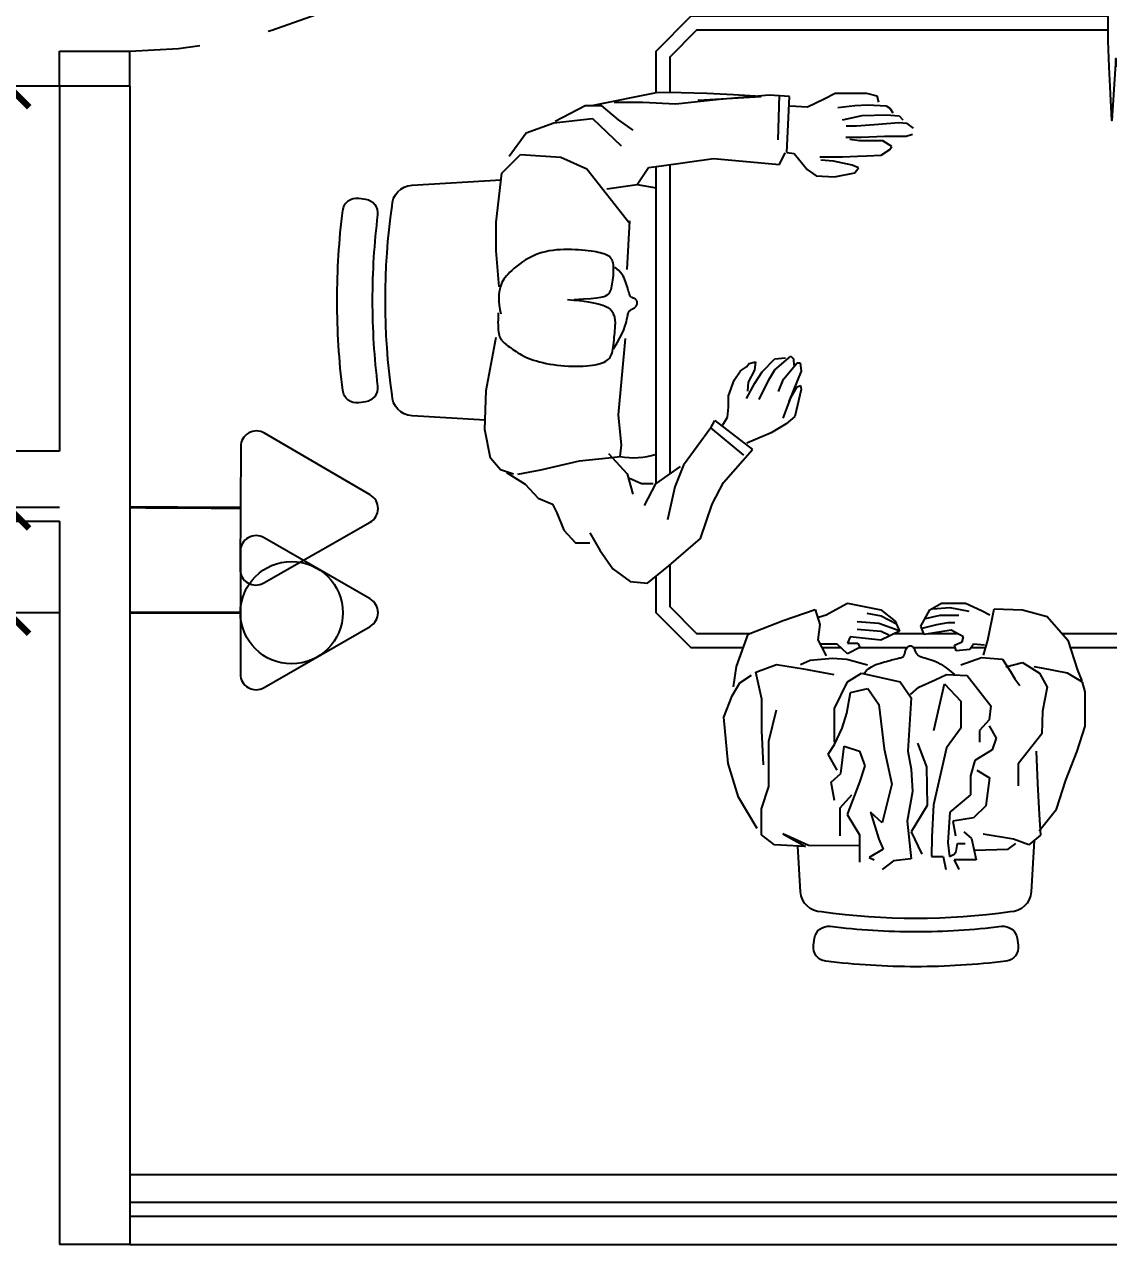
# Model space of a CAD drawing. Header units: millimetres. Extents: x 7034 to 7235, y -465 to -380.
# Drawn here: x 7133.854 to 7135.399, y -410.183 to -408.445 of the extents above; entities that cross this region are included whole.
import ezdxf

# ---------------------------------------------------------------- set-up
doc = ezdxf.new("R2010")
doc.units = ezdxf.units.MM
doc.header["$LTSCALE"] = 0.005
doc.linetypes.add('CONTINUO', pattern=[0])
doc.linetypes.add('DASHED', pattern=[19.05, 12.7, -6.35])
doc.layers.get('0').update_dxf_attribs({"linetype": 'CONTINUO'})
doc.layers.get('DEFPOINTS').update_dxf_attribs({"linetype": 'CONTINUO', "lineweight": 15})
for name, color, linetype in [('- COTAS', 12, 'Continuous'), ('0-TOMADAS', 12, 'Continuous'), ('ARQ-PEITORIAL', 4, 'Continuous'), ('ARQ_ESQUADRIA', 5, 'Continuous'), ('ARQ_JANELAALTA', 150, 'DASHED'), ('ARQ_MOBILIARIO 1', 8, 'Continuous'), ('ARQ_MOBILIARIO 2', 252, 'Continuous'), ('JANELA', 10, 'Continuous')]:
    doc.layers.add(name, color=color, linetype=linetype)
doc.layers.add('0-LAYOUT', color=250, linetype='Continuous', lineweight=25)
doc.styles.add('ARQ', font='arial.ttf', dxfattribs={"width": 0.9})
doc.dimstyles.new('1-50', dxfattribs={"dimtxt": 0.12, "dimasz": 0.06, "dimexe": 0.09, "dimexo": 0.1, "dimgap": 0.03, "dimtad": 1, "dimzin": 0, "dimdsep": 46, "dimtxsty": 'ARQ', "dimblk": 'ARCHTICK', "dimcen": 0, "dimdle": 0.07, "dimclrd": 1, "dimclre": 1, "dimclrt": 7, "dimadec": 0, "dimazin": 0, "dimtm": 1e-09, "dimtfac": 1, "dimtofl": 0, "dimtmove": 2, "dimatfit": 3, "dimldrblk": 'ARCHTICK', "dimfxl": 1, "dimtolj": 1, "dimtzin": 0, "dimlwd": -1, "dimlwe": -1, "dimarcsym": 0})

# ---------------------------------------------------------------- blocks, each defined once
blk = doc.blocks.new('TOMADA-H30')
blk.add_lwpolyline([(-0.1082, 0.1955), (0.1082, 0.1955, 0.57735), (0.1324, 0.2375), (0.0242, 0.4248, 0.57735), (-0.0242, 0.4248), (-0.1324, 0.2375, 0.57735)], format="xyb", close=True)
at = {"const_width": 0.005}
blk.add_lwpolyline([(0, 0.1955), (0, 0)], dxfattribs=at)
blk = doc.blocks.new('2541982')
at = {"layer": '0-TOMADAS', "xscale": 0.6451236243583418, "yscale": 0.6451236243583418, "zscale": 0.6451236243583418, "rotation": 270}
blk.add_blockref('TOMADA-H30', (3218.8519, 1440.9676), dxfattribs=at)
blk = doc.blocks.new('_ArchTick')
at = {"color": 0, "linetype": 'ByBlock', "const_width": 0.15}
blk.add_lwpolyline([(-0.5, -0.5), (0.5, 0.5)], dxfattribs=at)
blk = doc.blocks.new('*D79')
at = {"layer": '- COTAS', "color": 1, "transparency": 16777216}
for p, q in [((7133.8313, -408.4632), (7133.8313, -409.2032)), ((7133.9045, -408.5332), (7133.7413, -408.5332)), ((7133.9045, -409.1332), (7133.7413, -409.1332))]:
    blk.add_line(p, q, dxfattribs=at)
at = {"layer": 'DEFPOINTS', "color": 0, "transparency": 16777216}
for p in [(7134.0045, -408.5332), (7133.8313, -409.1332), (7134.0045, -409.1332)]:
    blk.add_point(p, dxfattribs=at)
at = {"layer": '- COTAS', "color": 1, "transparency": 16777216, "xscale": 0.06, "yscale": 0.06, "zscale": 0.06}
for p, rotation in [((7133.8313, -408.5332), 90), ((7133.8313, -409.1332), 270)]:
    blk.add_blockref('_ArchTick', p, dxfattribs=dict(at, rotation=rotation))
at = {"layer": '- COTAS', "color": 7, "transparency": 16777216, "insert": (7133.7401, -408.8332), "char_height": 0.12, "attachment_point": 5, "rotation": 90, "style": 'ARQ'}
blk.add_mtext('\\A1;0.60', dxfattribs=at)
blk = doc.blocks.new('*D80')
at = {"layer": '- COTAS', "color": 1, "transparency": 16777216}
for p, q in [((7133.8313, -409.0632), (7133.8313, -409.3532)), ((7133.9045, -409.1332), (7133.7413, -409.1332)), ((7133.9045, -409.2832), (7133.7413, -409.2832))]:
    blk.add_line(p, q, dxfattribs=at)
at = {"layer": 'DEFPOINTS', "color": 0, "transparency": 16777216}
for p in [(7134.0045, -409.1332), (7133.8313, -409.2832), (7134.0045, -409.2832)]:
    blk.add_point(p, dxfattribs=at)
at = {"layer": '- COTAS', "color": 1, "transparency": 16777216, "xscale": 0.06, "yscale": 0.06, "zscale": 0.06}
for p, rotation in [((7133.8313, -409.1332), 90), ((7133.8313, -409.2832), 270)]:
    blk.add_blockref('_ArchTick', p, dxfattribs=dict(at, rotation=rotation))
at = {"layer": '- COTAS', "color": 7, "transparency": 16777216, "insert": (7133.6351, -409.2082), "char_height": 0.12, "attachment_point": 5, "rotation": 90, "style": 'ARQ'}
blk.add_mtext('\\A1;0.15', dxfattribs=at)

msp = doc.modelspace()

# ---------------------------------------------------------------- linework, layer by layer
at = {"layer": '0-LAYOUT', "linetype": 'ByBlock'}
for points in [[(7134.7541, -408.5428), (7134.7541, -408.4832), (7134.8041, -408.4332), (7135.3985, -408.4332)], [(7134.7743, -408.5424), (7134.7741, -408.4915), (7134.8124, -408.4532), (7135.3981, -408.4532)], [(7134.7541, -409.0996), (7134.7541, -408.6477)], [(7134.7741, -409.0856), (7134.7741, -408.6451)], [(7134.8873, -409.3132), (7134.8124, -409.3132), (7134.7741, -409.2749), (7134.7741, -409.2152)], [(7134.8785, -409.3332), (7134.8041, -409.3332), (7134.7541, -409.2832), (7134.7541, -409.2312)], [(7135.1355, -409.3132), (7135.0932, -409.3132)], [(7135.1838, -409.3132), (7135.1421, -409.3132)], [(7135.8877, -409.3132), (7135.3326, -409.3132)], [(7135.1116, -409.3332), (7135.0432, -409.3332)], [(7135.1803, -409.3332), (7135.1209, -409.3332)], [(7135.2234, -409.3332), (7135.2027, -409.3332)], [(7135.8716, -409.3332), (7135.344, -409.3332)]]:
    msp.add_lwpolyline(points, dxfattribs=at)
for points in [[(7134.5106, -409.009), (7134.4066, -409.0027, -0.399285), (7134.3782, -408.9728, -0.071734), (7134.3782, -408.7043, -0.399285), (7134.4066, -408.6743), (7134.5334, -408.6666)], [(7135.2928, -409.6076), (7135.2883, -409.6807, -0.399285), (7135.2584, -409.7092, -0.071734), (7134.9899, -409.7092, -0.399285), (7134.9599, -409.6807), (7134.956, -409.6157)]]:
    msp.add_lwpolyline(points, format="xyb", dxfattribs=at)
for points in [[(7134.3499, -408.8385, 0.030867), (7134.3575, -408.9605, -0.408428), (7134.3405, -408.9827), (7134.3306, -408.9842, -0.419966), (7134.3079, -408.9668, -0.030916), (7134.2999, -408.8385, -0.030916), (7134.3079, -408.7102, -0.419966), (7134.3306, -408.6929), (7134.3405, -408.6943, -0.408428), (7134.3575, -408.7166, 0.030867)], [(7135.1241, -409.7374, 0.030867), (7135.2461, -409.7299, -0.408428), (7135.2684, -409.7469), (7135.2698, -409.7568, -0.419966), (7135.2525, -409.7795, -0.030916), (7135.1241, -409.7874, -0.030916), (7134.9958, -409.7795, -0.419966), (7134.9785, -409.7568), (7134.9799, -409.7469, -0.408428), (7135.0022, -409.7299, 0.030867)]]:
    msp.add_lwpolyline(points, format="xyb", close=True, dxfattribs=at)
at = {"layer": '0-TOMADAS'}
msp.add_circle((7134.235, -409.2832), 0.0729, dxfattribs=at)
at = {"layer": 'ARQ-PEITORIAL'}
for p, q in [((7133.9045, -408.5332), (7133.9045, -409.0532)), ((7134.0045, -408.5332), (7133.9045, -408.5332)), ((7134.0045, -408.5332), (7134.0045, -410.1832)), ((7133.9045, -409.0532), (7133.7695, -409.0532)), ((7133.9045, -409.1532), (7133.9045, -410.1832)), ((7134.0045, -410.1832), (7133.9045, -410.1832))]:
    msp.add_line(p, q, dxfattribs=at)
msp.add_lwpolyline([(7133.9045, -409.1532), (7133.9045, -409.1532), (7133.7695, -409.1532)], dxfattribs=at)
at = {"layer": 'ARQ_ESQUADRIA'}
for p, q in [((7133.9045, -408.4832), (7134.0045, -408.4832)), ((7133.9045, -408.5332), (7133.9045, -408.4832)), ((7134.0045, -408.5332), (7134.0045, -408.4832)), ((7138.3278, -410.1232), (7134.0045, -410.1232)), ((7138.3278, -410.1432), (7134.0045, -410.1432))]:
    msp.add_line(p, q, dxfattribs=at)
at = {"layer": 'ARQ_JANELAALTA'}
msp.add_arc((7134.0045, -407.7825), 0.7007, 270, 357.4911, dxfattribs=at)
at = {"layer": 'ARQ_MOBILIARIO 1', "linetype": 'Continuous'}
msp.add_lwpolyline([(7135.0175, -409.3332), (7134.9904, -409.3332)], dxfattribs=at)
at = {"layer": 'ARQ_MOBILIARIO 2', "linetype": 'Continuous'}
for p, q in [((7134.7542, -408.5428), (7134.6645, -408.5608)), ((7134.9155, -408.5462), (7134.844, -408.5524)), ((7134.9443, -408.5482), (7134.9155, -408.5462)), ((7134.9281, -408.6097), (7134.93, -408.5462)), ((7134.9404, -408.6279), (7134.9443, -408.5482)), ((7134.9699, -408.5629), (7134.9926, -408.5516)), ((7134.9926, -408.5516), (7135.0091, -408.5432)), ((7135.0091, -408.5432), (7135.0537, -408.5432)), ((7135.0537, -408.5432), (7135.0688, -408.547)), ((7135.0688, -408.547), (7135.0711, -408.556)), ((7134.6103, -408.5833), (7134.6533, -408.5608)), ((7134.6533, -408.5608), (7134.6758, -408.5608)), ((7134.6758, -408.5608), (7134.7003, -408.5812)), ((7134.7354, -408.5566), (7134.6943, -408.5567)), ((7134.7824, -408.5587), (7134.7354, -408.5566)), ((7134.844, -408.5524), (7134.7824, -408.5587)), ((7134.9449, -408.5614), (7134.9699, -408.5629)), ((7135.0129, -408.5636), (7135.0371, -408.5606)), ((7135.0371, -408.5606), (7135.056, -408.5598)), ((7135.056, -408.5598), (7135.0817, -408.5613)), ((7135.0817, -408.5613), (7135.087, -408.5644)), ((7135.087, -408.5644), (7135.0915, -408.5711)), ((7134.5692, -408.5999), (7134.6083, -408.5854)), ((7134.6083, -408.5854), (7134.6636, -408.5791)), ((7134.6636, -408.5791), (7134.7046, -408.6182)), ((7134.7003, -408.5812), (7134.7209, -408.5957)), ((7135.0198, -408.581), (7135.0477, -408.5749)), ((7135.0477, -408.5749), (7135.0824, -408.5742)), ((7135.0999, -408.5855), (7135.0711, -408.5878)), ((7135.0824, -408.5742), (7135.1006, -408.5757)), ((7135.1119, -408.5862), (7135.0999, -408.5855)), ((7135.1006, -408.5757), (7135.1058, -408.581)), ((7135.121, -408.593), (7135.1119, -408.5862)), ((7134.5447, -408.6328), (7134.5692, -408.5999)), ((7135.0394, -408.59), (7135.025, -408.59)), ((7135.0711, -408.5878), (7135.0394, -408.59)), ((7135.1104, -408.6043), (7135.1194, -408.6014)), ((7135.0243, -408.6059), (7135.0462, -408.6059)), ((7135.0439, -408.6112), (7135.0303, -408.609)), ((7135.0621, -408.6112), (7135.0439, -408.6112)), ((7135.0462, -408.6059), (7135.0794, -408.6044)), ((7135.0772, -408.6112), (7135.0621, -408.6112)), ((7135.0901, -408.6194), (7135.0772, -408.6112)), ((7135.0794, -408.6044), (7135.1104, -408.6043)), ((7135.087, -408.6233), (7135.0901, -408.6194)), ((7134.5345, -408.6573), (7134.561, -408.6307)), ((7134.561, -408.6307), (7134.6185, -408.6345)), ((7134.6185, -408.6345), (7134.6553, -408.651)), ((7134.7619, -408.6468), (7134.8358, -408.6364)), ((7134.8358, -408.6364), (7134.9301, -408.6446)), ((7134.9301, -408.6446), (7134.9381, -408.6284)), ((7134.9404, -408.6279), (7134.951, -408.6294)), ((7134.951, -408.6294), (7134.9692, -408.652)), ((7134.9873, -408.6339), (7135.0198, -408.6339)), ((7135.0069, -408.64), (7134.9888, -408.6385)), ((7135.0198, -408.6339), (7135.0409, -408.6331)), ((7135.0409, -408.6331), (7135.0545, -408.6323)), ((7135.0545, -408.6323), (7135.0749, -408.6316)), ((7135.0749, -408.6316), (7135.087, -408.6233)), ((7134.6553, -408.651), (7134.7169, -408.7287)), ((7134.7272, -408.6734), (7134.7434, -408.6489)), ((7134.7434, -408.6489), (7134.7619, -408.6468)), ((7134.9692, -408.652), (7134.982, -408.6611)), ((7135.0334, -408.646), (7135.0069, -408.64)), ((7135.0424, -408.6497), (7135.0334, -408.646)), ((7135.0372, -408.6566), (7135.0424, -408.6497)), ((7134.5263, -408.7268), (7134.5345, -408.6573)), ((7134.6841, -408.6797), (7134.7272, -408.6734)), ((7134.7272, -408.6734), (7134.7541, -408.6779)), ((7134.982, -408.6611), (7135.0085, -408.6626)), ((7135.0085, -408.6626), (7135.0372, -408.6566)), ((7134.713, -408.7944), (7134.7169, -408.7249)), ((7134.5263, -408.7679), (7134.5263, -408.7268)), ((7134.5306, -408.819), (7134.5263, -408.7679)), ((7134.5775, -408.7757), (7134.5729, -408.7782)), ((7134.5822, -408.7736), (7134.5775, -408.7757)), ((7134.5871, -408.7718), (7134.5822, -408.7736)), ((7134.592, -408.7703), (7134.5871, -408.7718)), ((7134.5969, -408.769), (7134.592, -408.7703)), ((7134.602, -408.768), (7134.5969, -408.769)), ((7134.6071, -408.7672), (7134.602, -408.768)), ((7134.6123, -408.7666), (7134.6071, -408.7672)), ((7134.6175, -408.7662), (7134.6123, -408.7666)), ((7134.6228, -408.766), (7134.6175, -408.7662)), ((7134.6282, -408.7659), (7134.6228, -408.766)), ((7134.6335, -408.766), (7134.6282, -408.7659)), ((7134.6387, -408.7662), (7134.6335, -408.766)), ((7134.6437, -408.7665), (7134.6387, -408.7662)), ((7134.6486, -408.7668), (7134.6437, -408.7665)), ((7134.6532, -408.7673), (7134.6486, -408.7668)), ((7134.6576, -408.7677), (7134.6532, -408.7673)), ((7134.6616, -408.7682), (7134.6576, -408.7677)), ((7134.6653, -408.7688), (7134.6616, -408.7682)), ((7134.6687, -408.7694), (7134.6653, -408.7688)), ((7134.6719, -408.77), (7134.6687, -408.7694)), ((7134.6747, -408.7707), (7134.6719, -408.77)), ((7134.6774, -408.7714), (7134.6747, -408.7707)), ((7134.6798, -408.7722), (7134.6774, -408.7714)), ((7134.682, -408.773), (7134.6798, -408.7722)), ((7134.6841, -408.7739), (7134.682, -408.773)), ((7134.6859, -408.775), (7134.6841, -408.7739)), ((7134.6876, -408.7761), (7134.6859, -408.775)), ((7134.689, -408.7774), (7134.6876, -408.7761)), ((7134.6903, -408.779), (7134.689, -408.7774)), ((7134.5522, -408.7927), (7134.5489, -408.7956)), ((7134.5559, -408.7897), (7134.5522, -408.7927)), ((7134.5598, -408.7866), (7134.5559, -408.7897)), ((7134.564, -408.7837), (7134.5598, -408.7866)), ((7134.5683, -408.7808), (7134.564, -408.7837)), ((7134.5729, -408.7782), (7134.5683, -408.7808)), ((7134.6914, -408.7807), (7134.6903, -408.779)), ((7134.6923, -408.7827), (7134.6914, -408.7807)), ((7134.6929, -408.7849), (7134.6923, -408.7827)), ((7134.6934, -408.7875), (7134.6929, -408.7849)), ((7134.6936, -408.7903), (7134.6934, -408.7875)), ((7134.6937, -408.7933), (7134.6936, -408.7903)), ((7134.6937, -408.7965), (7134.6937, -408.7933)), ((7134.6985, -408.7934), (7134.6952, -408.7909)), ((7134.7013, -408.7959), (7134.6985, -408.7934)), ((7134.5358, -408.8104), (7134.5346, -408.8129)), ((7134.5373, -408.808), (7134.5358, -408.8104)), ((7134.539, -408.8056), (7134.5373, -408.808)), ((7134.541, -408.8033), (7134.539, -408.8056)), ((7134.5433, -408.8009), (7134.541, -408.8033)), ((7134.5459, -408.7983), (7134.5433, -408.8009)), ((7134.5489, -408.7956), (7134.5459, -408.7983)), ((7134.6918, -408.8152), (7134.6922, -408.8123)), ((7134.6922, -408.8123), (7134.6926, -408.8094)), ((7134.6926, -408.8094), (7134.6929, -408.8062)), ((7134.6929, -408.8062), (7134.6933, -408.803)), ((7134.6933, -408.803), (7134.6935, -408.7997)), ((7134.6935, -408.7997), (7134.6937, -408.7965)), ((7134.7036, -408.7985), (7134.7013, -408.7959)), ((7134.7056, -408.8011), (7134.7036, -408.7985)), ((7134.7072, -408.8037), (7134.7056, -408.8011)), ((7134.7086, -408.8064), (7134.7072, -408.8037)), ((7134.7098, -408.809), (7134.7086, -408.8064)), ((7134.7108, -408.8117), (7134.7098, -408.809)), ((7134.7117, -408.8143), (7134.7108, -408.8117)), ((7134.5308, -408.8261), (7134.5303, -408.8303)), ((7134.5316, -408.8222), (7134.5308, -408.8261)), ((7134.5325, -408.8188), (7134.5316, -408.8222)), ((7134.5335, -408.8157), (7134.5325, -408.8188)), ((7134.5346, -408.8129), (7134.5335, -408.8157)), ((7134.6853, -408.8302), (7134.6869, -408.8286)), ((7134.6869, -408.8286), (7134.6882, -408.8268)), ((7134.6882, -408.8268), (7134.6892, -408.8248)), ((7134.6892, -408.8248), (7134.6901, -408.8227)), ((7134.6901, -408.8227), (7134.6908, -408.8204)), ((7134.6908, -408.8204), (7134.6913, -408.8178)), ((7134.6913, -408.8178), (7134.6918, -408.8152)), ((7134.7125, -408.817), (7134.7117, -408.8143)), ((7134.7133, -408.8195), (7134.7125, -408.817)), ((7134.714, -408.8219), (7134.7133, -408.8195)), ((7134.7146, -408.8242), (7134.714, -408.8219)), ((7134.7152, -408.8263), (7134.7146, -408.8242)), ((7134.7157, -408.8281), (7134.7152, -408.8263)), ((7134.7163, -408.8297), (7134.7157, -408.8281)), ((7134.7167, -408.831), (7134.7163, -408.8297)), ((7134.5303, -408.8303), (7134.5301, -408.8349)), ((7134.5301, -408.8349), (7134.5301, -408.8399)), ((7134.5301, -408.8399), (7134.5306, -408.8454)), ((7134.5306, -408.8454), (7134.5316, -408.8513)), ((7134.6369, -408.8383), (7134.6279, -408.8376)), ((7134.6448, -408.8391), (7134.6369, -408.8383)), ((7134.6374, -408.8369), (7134.6508, -408.8363)), ((7134.6518, -408.84), (7134.6448, -408.8391)), ((7134.6508, -408.8363), (7134.6613, -408.8356)), ((7134.6579, -408.841), (7134.6518, -408.84)), ((7134.6632, -408.842), (7134.6579, -408.841)), ((7134.6613, -408.8356), (7134.6695, -408.8348)), ((7134.6678, -408.843), (7134.6632, -408.842)), ((7134.6718, -408.8439), (7134.6678, -408.843)), ((7134.6695, -408.8348), (7134.6756, -408.8339)), ((7134.6752, -408.8449), (7134.6718, -408.8439)), ((7134.6781, -408.8458), (7134.6752, -408.8449)), ((7134.6756, -408.8339), (7134.6801, -408.8328)), ((7134.6807, -408.8467), (7134.6781, -408.8458)), ((7134.6801, -408.8328), (7134.6832, -408.8316)), ((7134.6828, -408.8475), (7134.6807, -408.8467)), ((7134.6832, -408.8316), (7134.6853, -408.8302)), ((7134.7172, -408.832), (7134.7167, -408.831)), ((7134.7177, -408.8328), (7134.7172, -408.832)), ((7134.7182, -408.8334), (7134.7177, -408.8328)), ((7134.7187, -408.8338), (7134.7182, -408.8334)), ((7134.7193, -408.8342), (7134.7187, -408.8338)), ((7134.7199, -408.8345), (7134.7193, -408.8342)), ((7134.7206, -408.8347), (7134.7199, -408.8345)), ((7134.7214, -408.835), (7134.7206, -408.8347)), ((7134.7222, -408.8354), (7134.7214, -408.835)), ((7134.7231, -408.8357), (7134.7222, -408.8354)), ((7134.7239, -408.8362), (7134.7231, -408.8357)), ((7134.7247, -408.8367), (7134.7239, -408.8362)), ((7134.7255, -408.8373), (7134.7247, -408.8367)), ((7134.7253, -408.8473), (7134.7259, -408.8466)), ((7134.7261, -408.838), (7134.7255, -408.8373)), ((7134.7259, -408.8466), (7134.7263, -408.8457)), ((7134.7266, -408.8388), (7134.7261, -408.838)), ((7134.7263, -408.8457), (7134.7267, -408.8448)), ((7134.727, -408.8397), (7134.7266, -408.8388)), ((7134.7267, -408.8448), (7134.727, -408.8438)), ((7134.7272, -408.8406), (7134.727, -408.8397)), ((7134.727, -408.8438), (7134.7272, -408.8427)), ((7134.7273, -408.8417), (7134.7272, -408.8406)), ((7134.7272, -408.8427), (7134.7273, -408.8417)), ((7134.5291, -408.856), (7134.5291, -408.8611)), ((7134.5291, -408.8611), (7134.5291, -408.8657)), ((7134.5316, -408.8513), (7134.5331, -408.8577)), ((7134.6846, -408.8483), (7134.6828, -408.8475)), ((7134.6862, -408.8492), (7134.6846, -408.8483)), ((7134.6876, -408.8501), (7134.6862, -408.8492)), ((7134.6888, -408.8511), (7134.6876, -408.8501)), ((7134.6898, -408.8521), (7134.6888, -408.8511)), ((7134.6908, -408.8533), (7134.6898, -408.8521)), ((7134.6918, -408.8545), (7134.6908, -408.8533)), ((7134.6926, -408.8559), (7134.6918, -408.8545)), ((7134.6934, -408.8573), (7134.6926, -408.8559)), ((7134.6941, -408.8588), (7134.6934, -408.8573)), ((7134.6947, -408.8604), (7134.6941, -408.8588)), ((7134.6952, -408.862), (7134.6947, -408.8604)), ((7134.6956, -408.8637), (7134.6952, -408.862)), ((7134.6959, -408.8655), (7134.6956, -408.8637)), ((7134.7124, -408.8657), (7134.7129, -408.8634)), ((7134.7129, -408.8634), (7134.7133, -408.8614)), ((7134.7133, -408.8614), (7134.7137, -408.8598)), ((7134.7137, -408.8598), (7134.7141, -408.8584)), ((7134.7141, -408.8584), (7134.7144, -408.8572)), ((7134.7144, -408.8572), (7134.7148, -408.8563)), ((7134.7148, -408.8563), (7134.7151, -408.8554)), ((7134.7151, -408.8554), (7134.7155, -408.8547)), ((7134.7155, -408.8547), (7134.7159, -408.854)), ((7134.7159, -408.854), (7134.7164, -408.8534)), ((7134.7164, -408.8534), (7134.7169, -408.8529)), ((7134.7169, -408.8529), (7134.7175, -408.8523)), ((7134.7175, -408.8523), (7134.7181, -408.8518)), ((7134.7181, -408.8518), (7134.7187, -408.8514)), ((7134.7187, -408.8514), (7134.7194, -408.851)), ((7134.7194, -408.851), (7134.7201, -408.8506)), ((7134.7201, -408.8506), (7134.7209, -408.8502)), ((7134.7209, -408.8502), (7134.7217, -408.8498)), ((7134.7217, -408.8498), (7134.7224, -408.8494)), ((7134.7224, -408.8494), (7134.7232, -408.849)), ((7134.7232, -408.849), (7134.7239, -408.8485)), ((7134.7239, -408.8485), (7134.7246, -408.848)), ((7134.7246, -408.848), (7134.7253, -408.8473)), ((7134.5291, -408.8657), (7134.529, -408.8699)), ((7134.529, -408.8699), (7134.5291, -408.8737)), ((7134.5291, -408.8737), (7134.5292, -408.8772)), ((7134.5292, -408.8772), (7134.5293, -408.8803)), ((7134.5293, -408.8803), (7134.5296, -408.8831)), ((7134.6953, -408.8846), (7134.6956, -408.8815)), ((7134.6956, -408.8815), (7134.6958, -408.8786)), ((7134.6958, -408.8786), (7134.696, -408.876)), ((7134.6961, -408.8673), (7134.6959, -408.8655)), ((7134.696, -408.876), (7134.6961, -408.8736)), ((7134.6962, -408.8693), (7134.6961, -408.8673)), ((7134.6961, -408.8736), (7134.6962, -408.8713)), ((7134.6962, -408.8713), (7134.6962, -408.8693)), ((7134.7057, -408.8855), (7134.708, -408.8801)), ((7134.708, -408.8801), (7134.7097, -408.8756)), ((7134.7097, -408.8756), (7134.7109, -408.8717)), ((7134.7109, -408.8717), (7134.7118, -408.8685)), ((7134.7118, -408.8685), (7134.7124, -408.8657)), ((7134.5121, -408.9666), (7134.5264, -408.8909)), ((7134.5296, -408.8831), (7134.53, -408.8856)), ((7134.53, -408.8856), (7134.5306, -408.8878)), ((7134.5306, -408.8878), (7134.5313, -408.8899)), ((7134.5313, -408.8899), (7134.5321, -408.8917)), ((7134.5321, -408.8917), (7134.5331, -408.8933)), ((7134.5331, -408.8933), (7134.5342, -408.8949)), ((7134.5342, -408.8949), (7134.5355, -408.8963)), ((7134.5355, -408.8963), (7134.5369, -408.8977)), ((7134.5369, -408.8977), (7134.5384, -408.8992)), ((7134.5384, -408.8992), (7134.5401, -408.9006)), ((7134.6935, -408.9018), (7134.6939, -408.8984)), ((7134.6935, -408.9074), (7134.6986, -408.899)), ((7134.6939, -408.8984), (7134.6943, -408.8949)), ((7134.6943, -408.8949), (7134.6947, -408.8914)), ((7134.6947, -408.8914), (7134.695, -408.8879)), ((7134.695, -408.8879), (7134.6953, -408.8846)), ((7134.6986, -408.899), (7134.7026, -408.8917)), ((7134.7006, -409.0013), (7134.7108, -408.8928)), ((7134.7026, -408.8917), (7134.7057, -408.8855)), ((7134.5401, -408.9006), (7134.5418, -408.9021)), ((7134.5418, -408.9021), (7134.5437, -408.9036)), ((7134.5437, -408.9036), (7134.5457, -408.9051)), ((7134.5457, -408.9051), (7134.5478, -408.9066)), ((7134.5478, -408.9066), (7134.55, -408.9082)), ((7134.55, -408.9082), (7134.5523, -408.9097)), ((7134.5523, -408.9097), (7134.5547, -408.9113)), ((7134.5547, -408.9113), (7134.5573, -408.9129)), ((7134.5573, -408.9129), (7134.5599, -408.9145)), ((7134.5599, -408.9145), (7134.5627, -408.916)), ((7134.5627, -408.916), (7134.5657, -408.9176)), ((7134.6899, -408.9174), (7134.6908, -408.9154)), ((7134.6908, -408.9154), (7134.6914, -408.9132)), ((7134.6914, -408.9132), (7134.692, -408.9107)), ((7134.692, -408.9107), (7134.6925, -408.908)), ((7134.6925, -408.908), (7134.693, -408.905)), ((7134.693, -408.905), (7134.6935, -408.9018)), ((7134.5657, -408.9176), (7134.5688, -408.9191)), ((7134.5688, -408.9191), (7134.5722, -408.9205)), ((7134.5722, -408.9205), (7134.5758, -408.922)), ((7134.5758, -408.922), (7134.5797, -408.9233)), ((7134.5797, -408.9233), (7134.5838, -408.9246)), ((7134.5838, -408.9246), (7134.5882, -408.9259)), ((7134.5882, -408.9259), (7134.5928, -408.927)), ((7134.5928, -408.927), (7134.5977, -408.9281)), ((7134.5977, -408.9281), (7134.6027, -408.929)), ((7134.6027, -408.929), (7134.6078, -408.9299)), ((7134.6078, -408.9299), (7134.613, -408.9306)), ((7134.613, -408.9306), (7134.6184, -408.9312)), ((7134.6184, -408.9312), (7134.6238, -408.9317)), ((7134.6238, -408.9317), (7134.6292, -408.932)), ((7134.6292, -408.932), (7134.6346, -408.9322)), ((7134.6346, -408.9322), (7134.6399, -408.9323)), ((7134.6399, -408.9323), (7134.6451, -408.9322)), ((7134.6451, -408.9322), (7134.6501, -408.932)), ((7134.6501, -408.932), (7134.6549, -408.9317)), ((7134.6549, -408.9317), (7134.6595, -408.9313)), ((7134.6595, -408.9313), (7134.6637, -408.9307)), ((7134.6637, -408.9307), (7134.6676, -408.93)), ((7134.6676, -408.93), (7134.6713, -408.9292)), ((7134.6713, -408.9292), (7134.6746, -408.9283)), ((7134.6746, -408.9283), (7134.6776, -408.9273)), ((7134.6776, -408.9273), (7134.6802, -408.9262)), ((7134.6802, -408.9262), (7134.6826, -408.925)), ((7134.6826, -408.925), (7134.6846, -408.9237)), ((7134.6846, -408.9237), (7134.6863, -408.9223)), ((7134.6863, -408.9223), (7134.6878, -408.9208)), ((7134.6878, -408.9208), (7134.689, -408.9192)), ((7134.689, -408.9192), (7134.6899, -408.9174)), ((7134.8742, -408.9387), (7134.8831, -408.9328)), ((7134.8831, -408.9328), (7134.8868, -408.9284)), ((7134.8868, -408.9284), (7134.8957, -408.9261)), ((7134.8957, -408.9261), (7134.8942, -408.938)), ((7134.9053, -408.9402), (7134.9231, -408.9216)), ((7134.9231, -408.9373), (7134.946, -408.9179)), ((7134.9231, -408.9216), (7134.9387, -408.9202)), ((7134.9357, -408.9505), (7134.9549, -408.9275)), ((7134.946, -408.9179), (7134.9497, -408.9216)), ((7134.9497, -408.9216), (7134.9505, -408.9313)), ((7134.9549, -408.9275), (7134.9593, -408.9275)), ((7134.9593, -408.9275), (7134.9608, -408.9394)), ((7134.8653, -408.952), (7134.8742, -408.9387)), ((7134.8942, -408.938), (7134.8853, -408.955)), ((7134.895, -408.9565), (7134.9053, -408.9402)), ((7134.9009, -408.9795), (7134.9149, -408.9513)), ((7134.9149, -408.9513), (7134.9231, -408.9373)), ((7134.9283, -408.9683), (7134.9357, -408.9505)), ((7134.9608, -408.9394), (7134.9431, -408.9824)), ((7134.5102, -409.0222), (7134.5121, -408.9666)), ((7134.8572, -408.9743), (7134.8653, -408.952)), ((7134.8831, -408.978), (7134.895, -408.9565)), ((7134.8853, -408.955), (7134.8846, -408.9676)), ((7134.946, -408.9772), (7134.9549, -408.9617)), ((7134.9609, -408.9654), (7134.952, -409.0039)), ((7134.9549, -408.9617), (7134.9601, -408.9594)), ((7134.9601, -408.9594), (7134.9609, -408.9654)), ((7134.8572, -408.9906), (7134.8572, -408.9743)), ((7134.935, -409.0061), (7134.946, -408.9772)), ((7134.7049, -409.0445), (7134.7006, -409.0013)), ((7134.8557, -409.0047), (7134.8572, -408.9906)), ((7134.8321, -409.0201), (7134.793, -409.0731)), ((7134.832, -409.0199), (7134.838, -409.0095)), ((7134.879, -409.0586), (7134.832, -409.0199)), ((7134.838, -409.0095), (7134.8913, -409.0506)), ((7134.8491, -409.0158), (7134.8557, -409.0047)), ((7134.9394, -409.0142), (7134.918, -409.0268)), ((7134.952, -409.0039), (7134.9394, -409.0142)), ((7134.5182, -409.0629), (7134.5102, -409.0222)), ((7134.8957, -409.0365), (7134.8832, -409.0417)), ((7134.918, -409.0268), (7134.8957, -409.0365)), ((7134.7029, -409.0608), (7134.7049, -409.0445)), ((7134.8503, -409.0976), (7134.8913, -409.0506)), ((7134.5327, -409.0795), (7134.5182, -409.0629)), ((7134.59, -409.0795), (7134.6453, -409.067)), ((7134.6453, -409.067), (7134.6864, -409.0628)), ((7134.6864, -409.0566), (7134.7132, -409.0856)), ((7134.6864, -409.0628), (7134.7029, -409.0608)), ((7134.793, -409.0731), (7134.7807, -409.1039)), ((7134.551, -409.0857), (7134.5327, -409.0795)), ((7134.541, -409.0837), (7134.5675, -409.0999)), ((7134.5573, -409.0857), (7134.59, -409.0795)), ((7134.7132, -409.0856), (7134.7212, -409.1143)), ((7134.754, -409.0998), (7134.789, -409.0752)), ((7134.5675, -409.0999), (7134.5861, -409.1203)), ((7134.7334, -409.0998), (7134.7152, -409.0915)), ((7134.75, -409.0998), (7134.7334, -409.0998)), ((7134.7377, -409.1305), (7134.754, -409.0998)), ((7134.7807, -409.1039), (7134.7705, -409.1509)), ((7134.834, -409.1284), (7134.8503, -409.0976)), ((7134.5861, -409.1203), (7134.6066, -409.1285)), ((7134.6066, -409.1285), (7134.6126, -409.141)), ((7134.6126, -409.141), (7134.6229, -409.1655)), ((7134.8176, -409.1775), (7134.834, -409.1284)), ((7134.6229, -409.1655), (7134.6394, -409.1838)), ((7134.6599, -409.1696), (7134.6742, -409.1941)), ((7134.7725, -409.2165), (7134.8176, -409.1775)), ((7134.6394, -409.1838), (7134.6599, -409.1838)), ((7134.6742, -409.1941), (7134.6927, -409.2207)), ((7134.6927, -409.2207), (7134.7173, -409.239)), ((7134.7418, -409.2411), (7134.7725, -409.2165)), ((7134.7173, -409.239), (7134.7418, -409.2411)), ((7134.935, -409.2941), (7134.9809, -409.2788)), ((7134.9809, -409.2788), (7134.9873, -409.3001)), ((7134.9965, -409.2861), (7135.0103, -409.2788)), ((7135.0103, -409.2788), (7135.0268, -409.2696)), ((7135.0268, -409.2696), (7135.0745, -409.2789)), ((7135.0745, -409.2789), (7135.0946, -409.2955)), ((7135.1313, -409.3022), (7135.1442, -409.279)), ((7135.1442, -409.279), (7135.1607, -409.2697)), ((7135.1484, -409.2776), (7135.1728, -409.2756)), ((7135.1607, -409.2697), (7135.1947, -409.2697)), ((7135.1728, -409.2756), (7135.1998, -409.2812)), ((7135.1947, -409.2697), (7135.2176, -409.2803)), ((7135.2176, -409.2803), (7135.2295, -409.2863)), ((7135.2267, -409.3222), (7135.2359, -409.2777)), ((7135.2359, -409.2777), (7135.2763, -409.2791)), ((7135.2763, -409.2791), (7135.3112, -409.2884)), ((7134.8855, -409.314), (7134.935, -409.2941)), ((7134.9855, -409.2895), (7134.9965, -409.2861)), ((7135.0405, -409.2957), (7135.0716, -409.2983)), ((7135.0545, -409.2837), (7135.0747, -409.2879)), ((7135.0716, -409.2983), (7135.1006, -409.3087)), ((7135.0747, -409.2879), (7135.0965, -409.2993)), ((7135.0946, -409.2955), (7135.1011, -409.3095)), ((7135.138, -409.2916), (7135.1587, -409.2869)), ((7135.1541, -409.2999), (7135.1702, -409.2973)), ((7135.1587, -409.2869), (7135.1852, -409.2869)), ((7135.1702, -409.2973), (7135.1795, -409.2973)), ((7135.3112, -409.2884), (7135.3405, -409.3223)), ((7134.8689, -409.3598), (7134.8855, -409.314)), ((7134.9873, -409.3001), (7134.9845, -409.322)), ((7135.0405, -409.3065), (7135.0747, -409.3097)), ((7135.1011, -409.3095), (7135.0744, -409.3221)), ((7135.0747, -409.3097), (7135.0856, -409.3149)), ((7135.1359, -409.3142), (7135.1313, -409.3022)), ((7135.1333, -409.3051), (7135.1541, -409.2999)), ((7135.1744, -409.3082), (7135.1359, -409.3142)), ((7135.1919, -409.3175), (7135.1744, -409.3082)), ((7134.9845, -409.322), (7134.9964, -409.3446)), ((7135.012, -409.328), (7134.9891, -409.328)), ((7135.0267, -409.342), (7135.012, -409.328)), ((7135.0304, -409.3174), (7135.0267, -409.3267)), ((7135.0267, -409.3267), (7135.0414, -409.3267)), ((7135.0442, -409.3327), (7135.0267, -409.342)), ((7135.0744, -409.3221), (7135.0304, -409.3174)), ((7135.0414, -409.3267), (7135.0442, -409.3327)), ((7135.111, -409.334), (7135.1117, -409.333)), ((7135.1117, -409.333), (7135.1125, -409.3322)), ((7135.1125, -409.3322), (7135.1133, -409.3314)), ((7135.1133, -409.3314), (7135.1141, -409.3308)), ((7135.1141, -409.3308), (7135.1149, -409.3304)), ((7135.1149, -409.3304), (7135.1158, -409.3302)), ((7135.1158, -409.3302), (7135.1167, -409.3303)), ((7135.1167, -409.3303), (7135.1175, -409.3305)), ((7135.1175, -409.3305), (7135.1184, -409.3308)), ((7135.1184, -409.3308), (7135.1192, -409.3314)), ((7135.1192, -409.3314), (7135.1199, -409.3321)), ((7135.1199, -409.3321), (7135.1206, -409.3328)), ((7135.1206, -409.3328), (7135.1212, -409.3338)), ((7135.1212, -409.3338), (7135.1217, -409.3348)), ((7135.179, -409.3295), (7135.19, -409.3248)), ((7135.1818, -409.3375), (7135.179, -409.3295)), ((7135.19, -409.3248), (7135.1919, -409.3175)), ((7135.2065, -409.3282), (7135.201, -409.3355)), ((7135.2221, -409.3295), (7135.2065, -409.3282)), ((7135.2203, -409.3435), (7135.2267, -409.3222)), ((7135.3405, -409.3223), (7135.3542, -409.3649)), ((7134.9597, -409.3572), (7134.9735, -409.3506)), ((7134.9735, -409.3506), (7135.0056, -409.3479)), ((7135.0056, -409.3479), (7135.0258, -409.3493)), ((7135.0258, -409.3493), (7135.0551, -409.3573)), ((7135.0849, -409.3518), (7135.0874, -409.3511)), ((7135.0874, -409.3511), (7135.0897, -409.3505)), ((7135.0897, -409.3505), (7135.0919, -409.3498)), ((7135.0919, -409.3498), (7135.094, -409.3493)), ((7135.094, -409.3493), (7135.096, -409.3488)), ((7135.096, -409.3488), (7135.0978, -409.3484)), ((7135.0978, -409.3484), (7135.0995, -409.348)), ((7135.0995, -409.348), (7135.101, -409.3476)), ((7135.101, -409.3476), (7135.1025, -409.3473)), ((7135.1025, -409.3473), (7135.1037, -409.3469)), ((7135.1037, -409.3469), (7135.1048, -409.3465)), ((7135.1048, -409.3465), (7135.1058, -409.346)), ((7135.1058, -409.346), (7135.1065, -409.3454)), ((7135.1065, -409.3454), (7135.1071, -409.3446)), ((7135.1071, -409.3446), (7135.1076, -409.3438)), ((7135.1076, -409.3438), (7135.108, -409.3429)), ((7135.108, -409.3429), (7135.1083, -409.3419)), ((7135.1083, -409.3419), (7135.1085, -409.3408)), ((7135.1085, -409.3408), (7135.1088, -409.3397)), ((7135.1088, -409.3397), (7135.1091, -409.3386)), ((7135.1091, -409.3386), (7135.1094, -409.3374)), ((7135.1094, -409.3374), (7135.1099, -409.3362)), ((7135.1099, -409.3362), (7135.1104, -409.3351)), ((7135.1104, -409.3351), (7135.111, -409.334)), ((7135.1217, -409.3348), (7135.1222, -409.3358)), ((7135.1222, -409.3358), (7135.1227, -409.3369)), ((7135.1227, -409.3369), (7135.1231, -409.3381)), ((7135.1231, -409.3381), (7135.1236, -409.3392)), ((7135.1236, -409.3392), (7135.1242, -409.3403)), ((7135.1242, -409.3403), (7135.1249, -409.3414)), ((7135.1249, -409.3414), (7135.1256, -409.3424)), ((7135.1256, -409.3424), (7135.1266, -409.3433)), ((7135.1266, -409.3433), (7135.1277, -409.3441)), ((7135.1277, -409.3441), (7135.129, -409.3449)), ((7135.129, -409.3449), (7135.1306, -409.3456)), ((7135.1306, -409.3456), (7135.1324, -409.3463)), ((7135.1324, -409.3463), (7135.1345, -409.347)), ((7135.1345, -409.347), (7135.1369, -409.3477)), ((7135.1369, -409.3477), (7135.1396, -409.3484)), ((7135.1396, -409.3484), (7135.1427, -409.3492)), ((7135.1427, -409.3492), (7135.1462, -409.3502)), ((7135.1462, -409.3502), (7135.1502, -409.3516)), ((7135.201, -409.3355), (7135.1818, -409.3375)), ((7135.1882, -409.3574), (7135.2175, -409.3468)), ((7135.2175, -409.3468), (7135.2478, -409.3495)), ((7135.2478, -409.3495), (7135.2588, -409.3668)), ((7134.8643, -409.389), (7134.8689, -409.3598)), ((7134.8964, -409.3678), (7134.9258, -409.3572)), ((7134.9046, -409.4063), (7134.8964, -409.3678)), ((7134.9258, -409.3572), (7134.9643, -409.3632)), ((7134.9643, -409.3632), (7135.0074, -409.3712)), ((7135.0505, -409.3692), (7135.054, -409.3656)), ((7135.054, -409.3656), (7135.0574, -409.3627)), ((7135.0574, -409.3627), (7135.0608, -409.3604)), ((7135.0608, -409.3604), (7135.0641, -409.3585)), ((7135.0641, -409.3585), (7135.0674, -409.3571)), ((7135.0674, -409.3571), (7135.0706, -409.3559)), ((7135.0706, -409.3559), (7135.0737, -409.355)), ((7135.0737, -409.355), (7135.0767, -409.3541)), ((7135.0767, -409.3541), (7135.0796, -409.3534)), ((7135.0796, -409.3534), (7135.0823, -409.3526)), ((7135.0823, -409.3526), (7135.0849, -409.3518)), ((7135.1502, -409.3516), (7135.1546, -409.3536)), ((7135.1546, -409.3536), (7135.1597, -409.3564)), ((7135.1597, -409.3564), (7135.1654, -409.3602)), ((7135.1654, -409.3602), (7135.1718, -409.3651)), ((7135.1718, -409.3651), (7135.179, -409.3713)), ((7135.2524, -409.3601), (7135.2762, -409.3542)), ((7135.2588, -409.3668), (7135.2652, -409.3774)), ((7135.2762, -409.3542), (7135.3001, -409.3695)), ((7135.3038, -409.3622), (7135.2927, -409.3601)), ((7135.3404, -409.3695), (7135.3038, -409.3622)), ((7135.3542, -409.3649), (7135.3606, -409.3801)), ((7134.8624, -409.4016), (7134.8735, -409.383)), ((7134.8735, -409.383), (7134.89, -409.3724)), ((7135.0083, -409.4197), (7135.0267, -409.3818)), ((7135.0267, -409.3818), (7135.0469, -409.3692)), ((7135.0469, -409.3692), (7135.1019, -409.3819)), ((7135.1019, -409.3819), (7135.1175, -409.4045)), ((7135.1285, -409.3892), (7135.1515, -409.3786)), ((7135.1496, -409.4511), (7135.1652, -409.3846)), ((7135.1515, -409.3786), (7135.168, -409.3713)), ((7135.1652, -409.3846), (7135.1881, -409.4092)), ((7135.168, -409.3713), (7135.1973, -409.3727)), ((7135.1973, -409.3727), (7135.2312, -409.4159)), ((7135.2652, -409.3774), (7135.2725, -409.3867)), ((7135.3001, -409.3695), (7135.3111, -409.3894)), ((7135.3615, -409.3821), (7135.3404, -409.3695)), ((7135.3652, -409.3961), (7135.3615, -409.3821)), ((7134.8505, -409.4322), (7134.8624, -409.4016)), ((7135.0257, -409.4264), (7135.0313, -409.3971)), ((7135.0313, -409.3971), (7135.056, -409.3912)), ((7135.056, -409.3912), (7135.0716, -409.4138)), ((7135.1166, -409.3999), (7135.1285, -409.3892)), ((7135.3111, -409.3894), (7135.3046, -409.4233)), ((7135.3652, -409.4446), (7135.3652, -409.3961)), ((7134.9046, -409.4508), (7134.9046, -409.4063)), ((7135.0083, -409.4675), (7135.0083, -409.4197)), ((7135.0716, -409.4138), (7135.0789, -409.4769)), ((7135.1175, -409.4045), (7135.1128, -409.4803)), ((7135.1881, -409.4092), (7135.1881, -409.4478)), ((7135.2312, -409.4159), (7135.2285, -409.4358)), ((7134.8569, -409.498), (7134.8505, -409.4322)), ((7134.9147, -409.4661), (7134.9257, -409.4216)), ((7135.0193, -409.4476), (7135.0257, -409.4264)), ((7135.2285, -409.4358), (7135.2147, -409.4511)), ((7135.3046, -409.4233), (7135.3037, -409.4558)), ((7134.9073, -409.5), (7134.9046, -409.4508)), ((7135.0083, -409.4709), (7135.0193, -409.4476)), ((7135.1881, -409.4478), (7135.1679, -409.4757)), ((7135.2147, -409.4511), (7135.2147, -409.4677)), ((7135.2285, -409.4445), (7135.2385, -409.4618)), ((7135.3541, -409.4805), (7135.3652, -409.4446)), ((7134.9146, -409.5306), (7134.9147, -409.4661)), ((7134.9991, -409.4848), (7135.0083, -409.4709)), ((7135.1266, -409.469), (7135.1394, -409.5029)), ((7135.2385, -409.4618), (7135.233, -409.4784)), ((7135.3037, -409.4558), (7135.2697, -409.4983)), ((7135.0119, -409.5074), (7134.9991, -409.4848)), ((7135.0174, -409.5121), (7135.022, -409.4735)), ((7135.022, -409.4735), (7135.044, -409.4802)), ((7135.044, -409.4802), (7135.0513, -409.5015)), ((7135.0789, -409.4769), (7135.0899, -409.5274)), ((7135.1128, -409.4803), (7135.1174, -409.5062)), ((7135.1679, -409.4757), (7135.1495, -409.5567)), ((7135.233, -409.4784), (7135.2082, -409.4936)), ((7135.2954, -409.4804), (7135.2972, -409.5263)), ((7135.3376, -409.5216), (7135.3541, -409.4805)), ((7134.8715, -409.5458), (7134.8569, -409.498)), ((7135.0513, -409.5015), (7135.044, -409.5247)), ((7135.1174, -409.5062), (7135.1192, -409.5381)), ((7135.1394, -409.5029), (7135.1403, -409.558)), ((7135.2082, -409.4936), (7135.2018, -409.5156)), ((7135.211, -409.5076), (7135.2293, -409.5182)), ((7135.2697, -409.4983), (7135.2697, -409.5296)), ((7135.0036, -409.5247), (7135.0174, -409.5121)), ((7135.0082, -409.5506), (7135.0036, -409.5247)), ((7135.044, -409.5247), (7135.0265, -409.5706)), ((7135.2018, -409.5156), (7135.2018, -409.5428)), ((7135.2293, -409.5182), (7135.2238, -409.5581)), ((7135.3247, -409.5628), (7135.3376, -409.5216)), ((7134.9045, -409.5625), (7134.9146, -409.5306)), ((7135.0899, -409.5274), (7135.076, -409.5826)), ((7135.1192, -409.5381), (7135.1118, -409.5799)), ((7135.2972, -409.5263), (7135.2999, -409.5708)), ((7134.8981, -409.5904), (7134.8715, -409.5458)), ((7135.0164, -409.5612), (7135.033, -409.5426)), ((7135.1403, -409.558), (7135.1173, -409.5952)), ((7135.1495, -409.5567), (7135.1467, -409.6025)), ((7135.2018, -409.5428), (7135.1724, -409.5674)), ((7135.2238, -409.5581), (7135.2063, -409.5754)), ((7134.9045, -409.5997), (7134.9045, -409.5625)), ((7135.0164, -409.6011), (7135.0164, -409.5612)), ((7135.0265, -409.5706), (7135.0439, -409.5998)), ((7135.0595, -409.5673), (7135.0714, -409.6058)), ((7135.076, -409.5826), (7135.0595, -409.5673)), ((7135.1724, -409.5674), (7135.1696, -409.6105)), ((7135.2063, -409.5754), (7135.177, -409.58)), ((7135.2999, -409.594), (7135.3247, -409.5628)), ((7135.2999, -409.5708), (7135.3017, -409.6)), ((7135.1118, -409.5799), (7135.1173, -409.6338)), ((7135.177, -409.58), (7135.1806, -409.6012)), ((7134.9228, -409.6137), (7134.9045, -409.5997)), ((7134.9347, -409.5984), (7134.9668, -409.6163)), ((7134.9714, -409.615), (7134.9347, -409.5984)), ((7135.0439, -409.5998), (7135.0439, -409.6383)), ((7135.0714, -409.6058), (7135.0778, -409.6198)), ((7135.1173, -409.5952), (7135.1329, -409.6271)), ((7135.1467, -409.6025), (7135.1466, -409.6305)), ((7135.1696, -409.6105), (7135.1723, -409.6305)), ((7135.1815, -409.6232), (7135.1834, -409.6119)), ((7135.1834, -409.6119), (7135.1944, -409.6119)), ((7135.1925, -409.5953), (7135.2035, -409.6046)), ((7135.2035, -409.6046), (7135.2099, -409.6352)), ((7135.2632, -409.606), (7135.2201, -409.5986)), ((7135.2558, -409.6199), (7135.2668, -409.612)), ((7135.2852, -409.614), (7135.2632, -409.606)), ((7135.3017, -409.6), (7135.2852, -409.614)), ((7134.9668, -409.6163), (7134.9228, -409.6137)), ((7135.0439, -409.6151), (7134.9714, -409.615)), ((7135.0778, -409.6198), (7135.0577, -409.6317)), ((7135.1723, -409.6305), (7135.1788, -409.6272)), ((7135.1788, -409.6272), (7135.1815, -409.6232)), ((7135.207, -409.6212), (7135.2558, -409.6199)), ((7135.0577, -409.6317), (7135.065, -409.635)), ((7135.0925, -409.6364), (7135.076, -409.649)), ((7135.1173, -409.6338), (7135.0925, -409.6364)), ((7135.1466, -409.6305), (7135.1632, -409.6305)), ((7135.1632, -409.6305), (7135.1668, -409.6491)), ((7135.1788, -409.6351), (7135.1852, -409.6491)), ((7135.2099, -409.6352), (7135.1788, -409.6351))]:
    msp.add_line(p, q, dxfattribs=at)
for points in [[(7135.4099, -408.5057), (7135.409, -408.4938), (7135.4035, -408.5823), (7135.4035, -408.5823), (7135.4012, -408.5437), (7135.3995, -408.5057), (7135.3983, -408.4688), (7135.3979, -408.4332)], [(7134.8266, -408.5542), (7134.8147, -408.5533), (7134.9032, -408.5478), (7134.9032, -408.5478), (7134.8646, -408.5455), (7134.8266, -408.5438), (7134.7897, -408.5426), (7134.7541, -408.5422)]]:
    msp.add_lwpolyline(points, dxfattribs=at)
msp.add_arc((7134.7221, -408.9577), 0.1048, 259.4107, 287.7809, dxfattribs=at)
at = {"layer": 'JANELA'}
for p, q in [((7134.0045, -410.0832), (7137.7745, -410.0832)), ((7134.0045, -410.1832), (7138.3245, -410.1832))]:
    msp.add_line(p, q, dxfattribs=at)

# ---------------------------------------------------------------- block references
at = {"xscale": 1.249890158726032, "yscale": 1.249890158726032, "zscale": 1.249890158726032}
for p, rotation in [((3101.7098, -2189.7552), 359.7093907755802), ((3110.7931, -2210.3344), 359.9999999998652)]:
    msp.add_blockref('2541982', p, dxfattribs=dict(at, rotation=rotation))

# ---------------------------------------------------------------- dimensions: what is measured, and where the dimension line sits
at = {"layer": '- COTAS'}
for base, p1, p2, picture, middle in [((7133.8313, -409.1332), (7134.0045, -408.5332), (7134.0045, -409.1332), '*D79', (7133.7401, -408.8332)), ((7133.8313, -409.2832), (7134.0045, -409.1332), (7134.0045, -409.2832), '*D80', (7133.6351, -409.2082))]:
    dim = msp.add_linear_dim(base=base, p1=p1, p2=p2, angle=90, dimstyle='1-50', dxfattribs=at)
    dim.commit()
    dim.dimension.update_dxf_attribs({"geometry": picture, "text_midpoint": middle})

doc.saveas('drawing.dxf')
